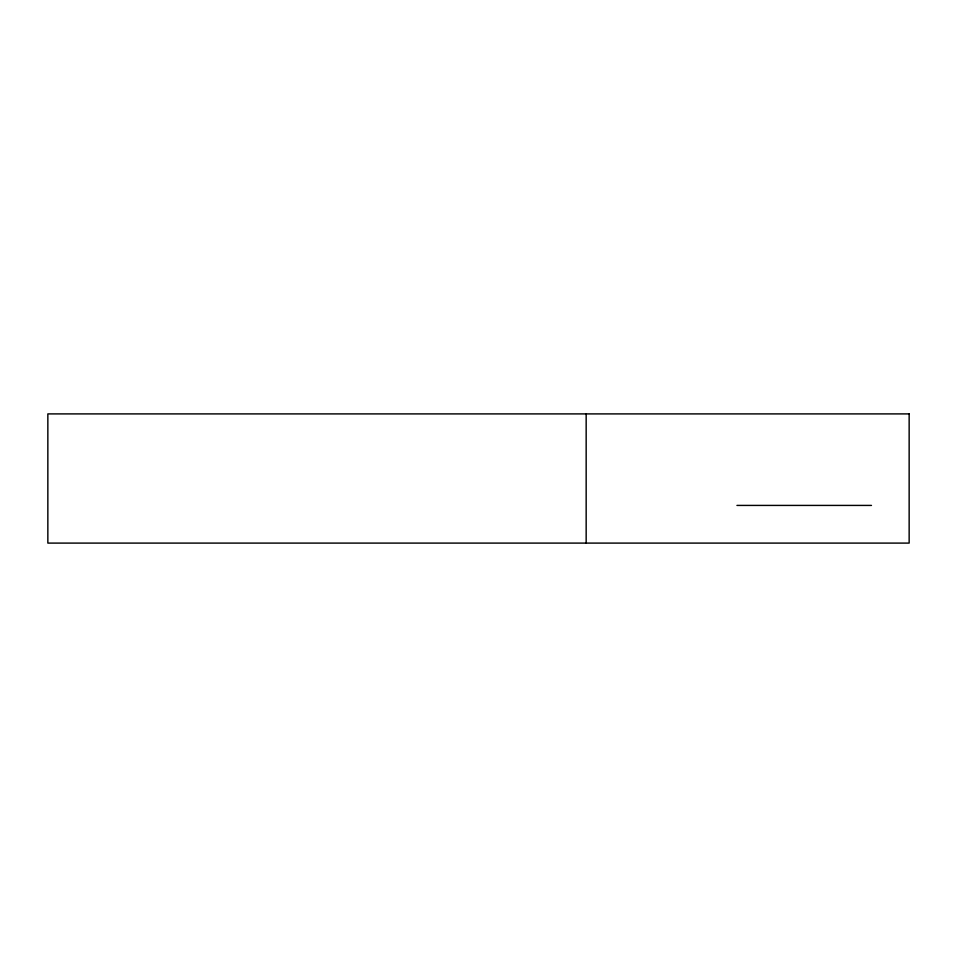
<?xml version="1.0" encoding="UTF-8"?>
<svg xmlns="http://www.w3.org/2000/svg" width="957" height="957" viewBox="0 0 957 957"><rect width="100%" height="100%" fill="white"/><g stroke="black" fill="none" stroke-linecap="round" stroke-linejoin="round"><path stroke-width="1.44" d="M736.938 505.416L871.468 505.416M586.163 413.903L586.163 543.097M909.15 413.903L47.85 413.903L47.85 543.097L909.15 543.097L909.15 413.903"/></g></svg>
